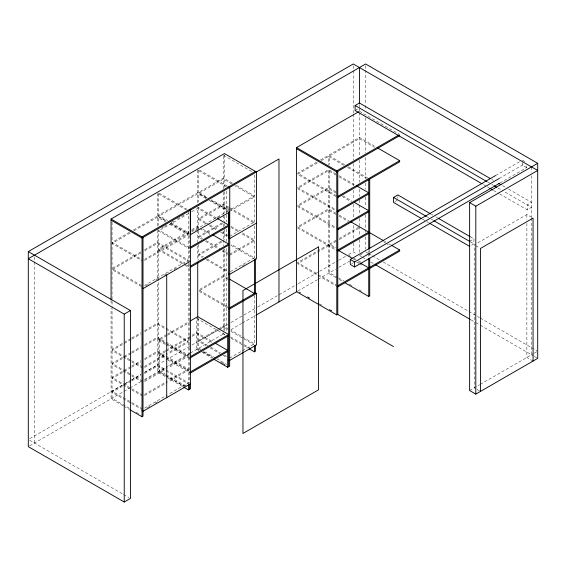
<?xml version="1.0" encoding="UTF-8"?>
<svg xmlns="http://www.w3.org/2000/svg" width="566" height="566" viewBox="0 0 566 566"><rect width="100%" height="100%" fill="white"/><g stroke="black" fill="none" stroke-linecap="round" stroke-linejoin="round"><path stroke-width="0.42" stroke-dasharray="2.83 2.12" d="M223.471 188.719L223.471 155.275L224.461 154.702L224.461 187.268M129.472 232.272L112.061 242.326L142.25 259.759M133.258 230.086L157.489 216.099L166.546 221.327M130.23 232.98L112.061 243.465L142.25 260.898M134.015 230.794L157.489 217.238L165.796 222.035M355.108 110.504L357.995 108.842M161.501 228.077L163.765 226.768M164.515 226.329L166.779 225.027M171.307 222.41L174.328 220.669M177.349 218.929L184.141 215.002M188.669 213.531L158.48 230.963L189.426 248.828M191.683 211.79L197.725 208.302L215.837 218.766M140.828 251.87L112.061 268.482L142.25 285.915M144.62 249.684L157.489 242.255L188.436 260.119L144.521 285.476M140.828 253.016L112.061 269.628L142.25 287.061M144.62 250.83L157.489 243.394L188.436 261.266L184.841 263.339M188.669 231.402L158.48 248.828L185.655 264.52M191.683 229.662L197.725 226.174L199.989 227.482M188.669 232.548L158.48 249.974L184.141 264.789M191.683 230.801L197.725 227.32L199.232 228.19M191.69 231.869L228.671 210.524L210.552 200.06M144.521 259.32L188.436 233.963L170.324 223.506M195.362 230.645L198.39 228.897M217.344 217.96L220.372 216.205M144.521 260.459L188.436 235.109L168.81 223.775M229.662 211.309L254.417 197.01L234.791 185.683M316.649 162.159L297.546 173.189L336.261 195.539M320.469 159.952L359.438 137.453L375.385 146.658M317.413 162.859L297.546 174.328L337.775 197.555M321.233 160.652L359.438 138.592L374.621 147.358M221.971 222.891L198.708 236.319L202.487 238.498M222.721 223.605L198.708 237.465L201.729 239.206M221.221 241.194L198.708 254.191L203.244 256.801M229.662 236.319L254.417 222.028L229.506 207.644M145.837 285.858L148.9 284.09M155.777 280.12L158.841 278.352M164.19 275.26L168.753 272.628M174.052 269.572L177.193 267.76M221.971 241.908L198.708 255.337L202.487 257.509M229.662 255.33L254.417 241.038L241.583 233.631M230.412 271.623L254.417 257.763L231.02 244.25M242.092 266.027L246.564 263.438M130.987 338.461L112.061 349.392L130.93 360.28M131.744 338.022L140.828 332.78M144.62 330.594L157.489 323.158L188.436 341.029L167.996 352.83M130.987 339.6L112.061 350.531L130.93 361.426M131.744 339.168L140.828 333.919M144.62 331.733L157.489 324.304L188.436 342.168L167.996 353.976M130.987 352.469L112.061 363.4L130.93 374.289M131.744 352.031L140.828 346.788M144.62 344.602L157.489 337.166L188.436 355.038L167.996 366.839M130.987 353.608L112.061 364.539L130.93 375.435M131.744 353.177L140.828 347.927M144.62 345.741L157.489 338.312L188.436 356.177L167.996 367.985M394.969 201.609L397.134 200.357M166.779 334.52L158.48 339.31L189.66 357.316M167.536 334.082L189.419 321.446M166.779 335.659L158.48 340.456L165.272 344.376M167.536 335.228L189.419 322.592M328.492 244.661L297.546 262.525L336.261 284.875M336.225 240.196L329.483 244.088L336.317 248.028M339.218 238.463L359.438 226.789M328.492 245.8L297.546 263.671L337.775 286.898M329.483 245.227L336.225 241.335M339.218 239.609L358.695 228.367M130.987 366.478L112.061 377.402L130.93 388.297M131.744 366.039L140.828 360.797M144.62 358.611L157.489 351.175L188.436 369.046L167.996 380.847M130.987 367.617L112.061 378.548L130.93 389.443M131.744 367.185L140.828 361.936M144.62 359.75L157.489 352.321L188.436 370.185L167.996 381.993M165.555 350.524L159.471 354.033L165.505 357.521M166.312 350.085L196.735 332.525L212.583 341.673M165.555 351.663L159.471 355.179L167.02 359.537M166.312 351.224L196.735 333.664L212.583 342.819M144.521 366.379L167.239 353.269M144.521 367.525L167.239 354.408M217.471 329.412L198.708 340.244L207.772 345.472M218.221 328.98L223.471 325.945L227.999 328.563M29.828 438.6L124.64 383.861M125.404 383.423L130.753 380.331M131.517 379.892L140.693 374.593M144.521 372.386L191.159 345.458M191.924 345.019L217.917 330.006M220.981 328.245L227.857 324.268M230.914 322.507L243.154 315.446M243.918 315L256.914 307.494M257.679 307.055L297.433 284.104M298.204 283.658L318.842 271.744M319.606 271.298L337.959 260.707M338.723 260.261L345.607 256.292M348.663 254.523L353.255 251.877L356.693 253.858M130.987 380.225L112.061 391.148L130.93 402.044M131.744 379.786L140.828 374.536M144.62 372.357L157.489 364.921L188.436 382.793L167.996 394.594M218.221 330.12L198.708 341.383L206.257 345.741M218.971 329.688L223.471 327.091L227.999 329.702M130.987 381.364L112.061 392.295L130.93 403.19M131.744 380.932L140.828 375.683M144.62 373.496L157.489 366.068L188.436 383.932L188.436 262.284M495.583 175.566L520.055 161.437M159.471 339.883L159.471 370.723L158.48 371.296L165.272 375.258M198.999 350.531L196.735 349.208L197.725 348.642L199.232 349.519M29.673 445.838L123.183 391.849M123.947 391.41L129.296 388.318M130.067 387.88L140.771 381.696M144.592 379.489L165.237 367.575M166.001 367.129L189.702 353.446M190.466 353.007L224.461 333.381M230.942 329.638L241.696 323.434M242.375 323.037L255.457 315.481M317.392 279.731L297.511 291.207L300.588 292.94L297.546 291.115M318.156 279.286L335.737 269.133M338.793 267.371L349.498 261.188M360.132 255.054L364.256 252.669M144.521 380.387L167.239 367.277M144.521 381.534L167.239 368.416M351.811 263.579L353.34 262.695M499.148 178.509L524.385 163.942M499.912 183.073L526.684 167.621L526.684 165.951M144.521 394.396L167.239 381.286M144.521 395.542L167.239 382.425M229.662 358.108L241.661 351.175M242.411 350.743L254.417 343.817L231.02 330.303M144.521 408.143L167.239 395.033M147.365 407.647L149.665 406.317M155.013 403.225L158.147 401.421M184.077 386.451L188.436 383.932M469.617 241.371L473.947 238.866L473.947 243.868L470.339 245.955M499.644 193.954L527.179 209.852L531.509 207.347L503.471 191.159M531.679 217.309L526.868 214.528L474.258 244.908L474.258 387.852L476.317 389.04M469.617 390.526L479.593 384.767M480.315 384.349L533.575 353.601M534.262 353.205L537.014 351.613M337.831 277.552L329.483 272.748L329.483 169.071M338.595 277.991L343.909 281.047M349.222 284.104L352.257 285.851M359.092 289.785L362.127 291.532M336.084 277.687L328.492 273.314L328.492 168.76M339.119 279.434L342.918 281.62M522.347 160.114L525.963 162.201M526.684 167.621L522.347 165.116L522.347 161.784M491.741 179.387L493.276 180.271M502.452 185.57L505.509 187.332M508.565 189.101L531.509 202.345L527.179 204.85L527.179 209.852M487.156 181.743L491.231 184.091M491.741 184.389L493.531 185.422M497.861 187.919L502.707 190.721M359.438 111.29L399.674 134.517M483.583 184.686L486.647 186.447M487.411 186.893L488.939 187.77M493.531 190.424L498.879 193.515M431.334 214.266L432.863 215.144M435.905 216.898L437.426 217.783M470.141 236.673L473.947 238.866M344.666 164.656L329.483 155.891L329.483 164.678M348.458 166.85L368.954 178.679M343.675 165.23L328.492 156.464L328.492 165.251M347.467 167.416L366.45 178.375M426.248 216.325L430.577 218.83M431.334 219.268L433.089 220.28M470.141 241.675L473.947 243.868M475.631 245.701L479.756 248.085M422.441 219.134L428.526 222.65M336.084 173.995L328.492 169.616L297.546 187.48L336.261 209.83M339.119 175.75L354.302 184.516M336.084 175.142L328.492 170.755L297.546 188.627L337.775 211.854M339.119 176.889L353.545 185.216M336.084 191.86L328.492 187.48L297.546 205.345L336.261 227.702M342.918 195.808L352.024 201.064M336.084 193.006L328.492 188.627L297.546 206.491L337.775 229.718M342.154 196.515L351.267 201.772M336.084 213.304L328.492 208.925L297.546 226.789L336.317 249.174M339.119 215.059L348.989 220.754M384.491 241.25L386.012 242.128M389.047 243.882L390.561 244.76M336.084 214.45L328.492 210.064L297.546 227.935L337.775 251.162M339.119 216.198L348.231 221.462M383.734 241.958L385.248 242.835M386.012 243.274L389.804 245.467M223.471 155.275L252.153 171.831M365.629 251.877L367.921 253.2M368.692 253.639L371.749 255.407M372.513 255.853L379.397 259.822M383.217 262.03L468.11 311.038M468.874 311.484L479.579 317.66M480.343 318.106L536.936 350.779M359.438 255.45L361.738 256.773M362.502 257.219L365.558 258.98M370.914 262.072L373.206 263.395M471.096 319.91L474.916 322.118M475.681 322.563L479.508 324.771M480.272 325.209L533.575 355.986M534.262 356.382L537.7 358.37M232.527 183.228L223.471 178L198.708 192.299L207.772 197.527M236.305 185.407L254.417 195.871L229.662 210.163L211.543 199.706M231.77 183.936L223.471 179.146L198.708 193.438L207.015 198.234M533.059 361.044L526.868 357.471L526.868 223.358M348.458 255.04L353.014 257.671M353.771 258.11L358.328 260.742M359.092 261.181L360.606 262.051M199.465 170.005L228.905 186.999M353.014 258.818L355.292 260.127M358.101 261.747L359.615 262.624M198.475 170.578L226.407 186.702M356.58 262.016L358.858 263.332M359.615 263.77L361.893 265.086M228.756 207.213L223.471 204.163L198.708 218.455L209.279 224.553M228.756 208.352L223.471 205.302L198.708 219.601L206.257 223.959M229.506 208.79L253.66 222.735M206.781 197.881L197.725 192.652L158.48 215.306L167.536 220.542M210.793 200.414L228.148 210.432M206.024 198.588L197.725 193.798L158.48 216.453L166.029 220.811M209.045 200.336L227.914 211.231M216.594 218.059L197.725 207.163L197.725 229.11M231.02 226.386L239.319 231.183M242.34 232.923L254.417 239.892L229.662 254.191L222.87 250.264M231.02 227.532L238.569 231.89M159.237 193.232L187.162 209.356M158.247 193.805L186.172 209.929M210.036 224.992L217.585 229.35M222.113 231.961L228.148 235.449M209.279 225.7L216.828 230.058M220.599 232.237L228.148 236.595M203.003 229.223L210.552 233.581M231.02 245.396L253.66 258.471M199.989 228.622L209.802 234.289M477.011 389.436L480.449 391.424M307.416 296.81L310.451 298.565M319.557 303.822L321.835 305.138M329.426 309.517L332.461 311.272M307.444 296.902L310.486 298.657M329.525 309.644L332.567 311.406M206.257 240.677L219.849 248.524M205.508 241.385L217.585 248.361M222.113 250.979L228.148 254.459M171.314 222.721L189.426 233.178M170.557 223.429L189.426 234.317M189.426 247.689L158.48 229.817L158.48 280.814M207.015 258.98L228.148 271.185M206.257 259.688L228.148 272.331M227.999 278.246L223.471 275.628L198.708 289.926L228.148 306.921M227.999 279.392L223.471 276.774L198.708 291.065L228.148 308.067M186.405 264.952L189.426 266.699M184.898 265.228L189.426 267.838M231.02 331.45L253.66 344.524M230.496 336.869L243.33 344.277M244.088 344.708L250.88 348.635M224.66 334.492L196.735 318.368L196.735 349.208M224.978 334.824L223.471 333.954L223.471 330.431M231.02 338.312L247.625 347.899M210.793 347.213L220.599 352.88M224.377 355.059L226.641 356.368M210.036 347.92L219.849 353.587M222.87 355.328L226.641 357.507M200.98 349.555L198.708 348.246L198.708 318.318M204.75 351.734L216.07 358.271M216.828 358.702L226.641 364.37M199.232 349.689L197.725 348.819L197.725 317.802M203.003 351.868L212.066 357.096M224.893 364.504L220.365 361.893L224.893 364.483M166.029 344.814L189.426 358.32M166.263 357.96L189.66 371.466M167.777 359.969L190.417 373.044M165.272 375.392L158.48 371.473L158.48 281.691M166.029 375.831L184.141 386.288L166.029 375.697M182.401 386.429L157.489 372.046L157.489 282.264M131.687 360.719L142.25 366.818M131.687 361.865L142.25 367.964M131.687 374.727L142.25 380.826M131.687 375.874L142.25 381.972M131.687 388.736L142.25 394.835M131.687 389.882L142.25 395.981M131.687 402.483L142.25 408.581M131.687 403.629L142.25 409.727M129.416 408.298L112.061 398.273L112.061 308.498M136.215 412.218L139.229 413.965M123.147 405.822L111.07 398.846L111.07 308.187M123.897 406.254L129.182 409.303M29.673 440.277L122.815 494.054M123.572 494.493L128.906 497.571M203.003 351.719L212.816 357.443M202.012 352.293L211.825 358.016M159.471 370.723L165.505 374.246M166.263 374.685L185.132 385.687M531.509 166.892L531.509 172.191M531.509 175.715L531.509 217.181M531.509 218.059L531.509 354.79M526.868 214.528L526.868 219.827M397.856 196.607L397.856 198.27M369.718 249.365L369.718 251.997M369.718 252.875L369.718 256.391M368.728 250.816L368.728 252.57M368.728 253.448L368.728 257.841M365.629 65.741L365.629 69.271M365.629 70.156L365.629 104.554M365.629 105.439L365.629 109.854M365.629 117.792L365.629 153.075M365.629 157.489L365.629 178.658M365.629 183.066L365.629 189.242M365.629 197.18L365.629 206.887M365.629 214.825L365.629 228.94M365.629 229.824L365.629 232.47M365.629 236.878L365.629 249.231M359.438 104.604L359.438 107.25M359.438 108.134L359.438 111.658M359.438 112.542L359.438 155.77M359.438 160.178L359.438 182.231M359.438 189.292L359.438 196.345M359.438 199.876L359.438 204.284M359.438 205.168L359.438 213.99M359.438 218.398L359.438 225.459M359.438 226.336L359.438 235.159M359.438 239.574L359.438 252.804M353.255 65.741L353.255 113.377M353.255 114.261L353.255 160.136M353.255 163.659L353.255 185.712M353.255 190.126L353.255 199.826M353.255 204.241L353.255 217.471M353.255 225.41L353.255 239.524M353.255 243.055L353.255 251.877M254.417 174.901L254.417 222.431M254.417 225.954L254.417 258.52M254.417 295.487L254.417 344.779M226.365 191.103L226.365 214.047M226.365 214.924L226.365 221.985M226.365 229.046L226.365 241.399M226.365 248.453L226.365 331.4M224.461 191.669L224.461 212.795M224.461 216.318L224.461 223.358M224.461 224.235L224.461 225.997M224.461 229.52L224.461 240.083M224.461 248.884L224.461 330.742M223.471 192.242L223.471 214.245M223.471 215.13L223.471 220.407M223.471 223.931L223.471 227.447M223.471 230.97L223.471 238.894M223.471 239.772L223.471 245.934M223.471 249.45L223.471 329.554M198.708 170.451L198.708 202.133M198.708 207.418L198.708 230.298M198.708 231.183L198.708 240.861M198.708 244.385L198.708 260.226M197.725 170.14L197.725 202.706M197.725 229.994L197.725 242.312M197.725 245.835L197.725 260.799M189.426 235.307L189.426 260.693M189.426 263.339L189.426 383.182M188.436 211.238L188.436 261.407M158.48 193.678L158.48 225.36M157.489 193.367L157.489 226.817M157.489 230.334L157.489 278.748M112.061 222.24L112.061 300.574M112.061 301.452L112.061 307.614M111.07 300.263L111.07 304.664M34.491 256.929L34.491 443.058"/><path stroke-width="0.85" d="M28.3 251.587L353.255 63.979L537.7 170.472L475.808 206.201L469.617 202.628L469.617 390.526L475.808 394.099L537.7 358.37L537.7 163.319L365.629 63.979L28.3 258.733L124.237 314.123L130.428 310.55L130.428 498.448L124.237 502.021L28.3 446.631L28.3 251.587L130.428 310.55M111.07 299.386L111.07 219.028L224.461 153.556L255.407 171.427M482.055 183.801L355.108 110.504L355.108 105.502L359.438 103.005L490.213 178.502M337.775 171.399L337.775 314.342L336.784 314.915L296.556 291.688L296.556 147.599L358.681 111.728M111.07 219.028L143.007 237.465L278.974 158.961L278.974 301.904M229.704 211.967L190.289 234.72L190.289 210.17L189.299 209.597M190.183 247.25L228.671 225.027L217.344 218.49M190.183 248.396L228.671 226.174M296.556 147.599L336.784 170.826L398.917 134.956M399.674 135.663L336.784 171.972L296.556 148.745M190.417 261.266L143.007 288.639L142.016 288.066M256.504 223.11L229.662 238.611L228.671 238.038M190.183 266.261L228.671 244.038L212.816 234.89M190.183 267.407L228.671 245.184M337.775 196.416L399.674 160.68L399.674 161.819L337.775 197.555M337.775 210.708L368.728 192.843L356.58 185.825M337.775 211.854L368.728 193.982M337.775 228.579L368.728 210.708L354.302 202.38M421.677 218.695L393.526 202.444L393.526 197.435L397.856 194.937L430.577 213.828M337.775 229.718L368.728 211.854M190.176 321.014L197.725 316.656L228.671 334.52L190.183 356.743M256.504 293.436L255.514 292.87L228.671 308.364L229.662 308.937L256.504 293.436L256.504 344.913L229.662 360.415L228.671 359.842M337.775 250.016L368.728 232.152L350.51 221.631M337.775 251.162L368.728 233.291M499.148 183.511L354.613 266.961L350.276 264.464L350.276 259.454L495.583 175.566M256.101 315.113L296.747 291.646M350.276 259.454L354.613 261.959L499.148 178.509M190.183 357.889L228.671 335.666M469.617 202.628L537.7 163.319M337.775 285.752L368.728 267.888L360.372 263.063M369.718 267.315L399.674 250.016L399.674 251.162L369.718 268.454M190.417 371.904L227.681 350.389L215.604 343.413M337.775 286.898L368.728 269.027M190.417 373.044L227.681 351.536M190.417 383.932L143.007 411.305L142.016 410.732M129.939 409.742L142.016 416.718L143.007 416.144L143.007 237.465M183.908 387.3L188.436 389.91L190.417 388.771L190.417 210.092L189.426 209.519M214.09 359.332L227.681 367.256L229.662 366.11L229.662 308.937M249.132 348.769L254.417 351.819L255.407 351.245L255.407 345.083M345.196 282.929L368.728 296.471L369.718 295.905L369.718 258.146M498.625 183.363L500.917 184.686M355.108 105.502L486.647 181.445M494.295 185.86L496.587 187.183M489.703 188.216L492.767 189.978M377.656 147.967L399.674 160.68M438.183 218.221L470.141 236.673M393.526 197.435L426.248 216.325M433.853 220.719L469.617 241.371M429.29 223.089L469.617 246.373M369.308 232.485L383.734 240.812M391.325 245.198L399.674 250.016M375.499 264.718L470.332 319.472M228.714 186.837L229.768 187.374L229.662 308.024M338.362 250.356L352.024 258.245M229.768 238.548L228.777 237.975L228.777 212.392M337.902 314.484L393.483 346.576M228.671 273.774L229.662 274.347L256.504 258.846L256.504 171.937L255.514 171.364L142.016 236.892L142.016 416.718M229.506 279.116L254.417 293.499M111.07 220.167L142.016 238.038M533.059 361.044L533.059 218.101L480.449 248.481L480.449 391.424M475.808 206.201L475.808 394.099M369.718 179.118L369.718 248.488M368.728 179.691L368.728 249.054M368.728 258.719L368.728 296.471M359.438 67.552L359.438 103.719M354.613 261.959L354.613 266.961M336.784 170.826L336.784 314.915M255.407 258.825L255.407 293.153M254.417 259.398L254.417 293.726M254.417 345.656L254.417 351.819M228.671 211.769L228.671 366.683M227.681 336.239L227.681 367.256M197.725 262.56L197.725 317.13M189.426 384.059L189.426 389.344M188.436 384.632L188.436 389.91M166.715 274.949L166.715 397.622M124.237 314.123L124.237 502.021M318.467 246.946L242.956 290.542L242.956 433.478L318.467 389.882L318.467 246.946"/></g></svg>
